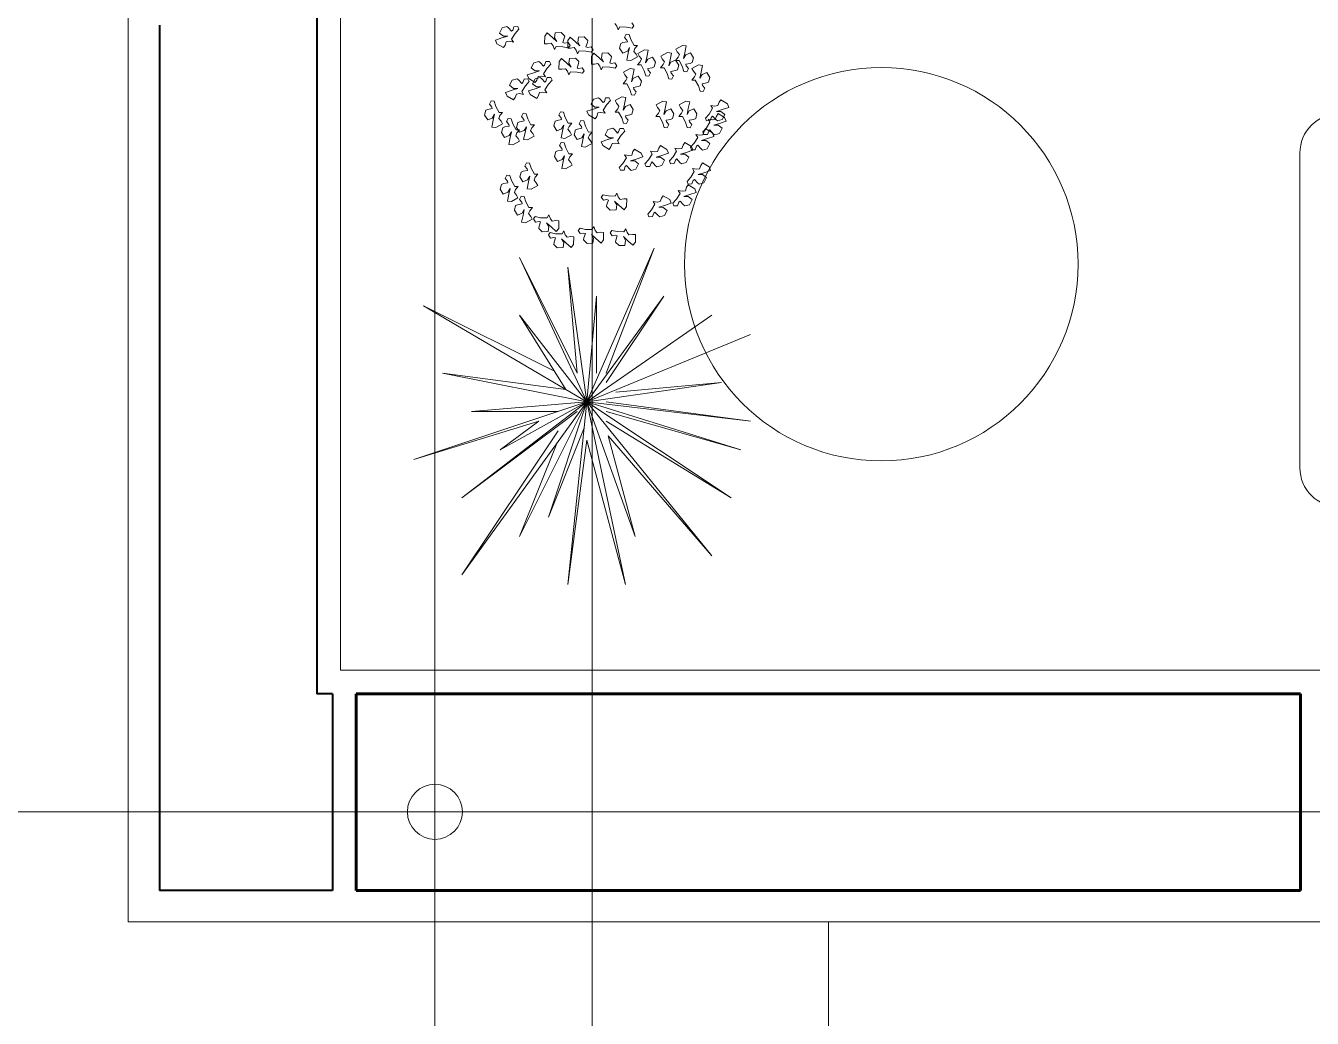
# Model space of a CAD drawing. Header units: millimetres. Extents: x 2016.56 to 2021.8, y 13721.83 to 13722.48.
# Drawn here: x 2017.1725 to 2017.2052, y 13722.03654 to 13722.06178 of the extents above; entities that cross this region are included whole.
import ezdxf

# ---------------------------------------------------------------- set-up
doc = ezdxf.new("R2010")
doc.units = ezdxf.units.MM
doc.linetypes.add('ACAD_ISO04W100', pattern=[30, 24, -3, 0, -3])
doc.layers.get('0').update_dxf_attribs({"lineweight": 20})
for name, color, linetype, lineweight in [('aks', 1, 'Continuous', 9), ('DUVAR', 4, 'Continuous', 40), ('kolon', 5, 'Continuous', 60), ('SIVA', 7, 'Continuous', 20), ('TEFRİŞ', 11, 'Continuous', 9)]:
    doc.layers.add(name, color=color, linetype=linetype, lineweight=lineweight)

msp = doc.modelspace()

# ---------------------------------------------------------------- linework, layer by layer
for p, q in [((2017.184604, 13722.061725), (2017.184537, 13722.061592)), ((2017.184537, 13722.061592), (2017.184638, 13722.061516)), ((2017.184727, 13722.061759), (2017.184604, 13722.061725)), ((2017.184769, 13722.061724), (2017.184727, 13722.061759)), ((2017.184847, 13722.061636), (2017.184769, 13722.061724)), ((2017.184876, 13722.061664), (2017.184847, 13722.061636)), ((2017.184848, 13722.061438), (2017.184938, 13722.061583)), ((2017.184908, 13722.061751), (2017.184876, 13722.061664)), ((2017.185002, 13722.061756), (2017.184908, 13722.061751)), ((2017.184938, 13722.061583), (2017.185031, 13722.061686)), ((2017.185031, 13722.061686), (2017.185002, 13722.061756)), ((2017.185751, 13722.061594), (2017.18569, 13722.061514)), ((2017.185884, 13722.061477), (2017.185751, 13722.061594)), ((2017.185958, 13722.061595), (2017.185942, 13722.06147)), ((2017.186106, 13722.061603), (2017.185958, 13722.061595)), ((2017.186197, 13722.061514), (2017.186106, 13722.061603)), ((2017.187474, 13722.061831), (2017.187523, 13722.061769)), ((2017.187523, 13722.061769), (2017.187559, 13722.06167)), ((2017.187559, 13722.06167), (2017.187601, 13722.061748)), ((2017.187601, 13722.061748), (2017.187771, 13722.061742)), ((2017.187763, 13722.061565), (2017.187721, 13722.061482)), ((2017.187838, 13722.061556), (2017.187763, 13722.061565)), ((2017.187771, 13722.061742), (2017.187908, 13722.061713)), ((2017.187953, 13722.061774), (2017.187902, 13722.061852)), ((2017.187908, 13722.061713), (2017.187953, 13722.061774)), ((2017.184603, 13722.06147), (2017.184435, 13722.061413)), ((2017.184435, 13722.061413), (2017.184474, 13722.06132)), ((2017.184474, 13722.06132), (2017.184639, 13722.06122)), ((2017.184748, 13722.061515), (2017.184603, 13722.06147)), ((2017.184638, 13722.061516), (2017.184748, 13722.061515)), ((2017.184639, 13722.06122), (2017.184681, 13722.061283)), ((2017.184681, 13722.061283), (2017.184713, 13722.06137)), ((2017.184713, 13722.06137), (2017.18479, 13722.061381)), ((2017.18479, 13722.061381), (2017.184894, 13722.061363)), ((2017.184894, 13722.061363), (2017.184848, 13722.061438)), ((2017.18569, 13722.061514), (2017.185686, 13722.06132)), ((2017.185686, 13722.06132), (2017.185762, 13722.061316)), ((2017.185762, 13722.061316), (2017.185853, 13722.061332)), ((2017.185853, 13722.061332), (2017.185901, 13722.06127)), ((2017.185996, 13722.061374), (2017.185884, 13722.061477)), ((2017.185901, 13722.06127), (2017.185937, 13722.061171)), ((2017.185937, 13722.061171), (2017.18598, 13722.061249)), ((2017.185942, 13722.06147), (2017.185996, 13722.061374)), ((2017.18598, 13722.061249), (2017.18615, 13722.061243)), ((2017.18615, 13722.061348), (2017.186187, 13722.06146)), ((2017.18619, 13722.061338), (2017.18615, 13722.061348)), ((2017.18615, 13722.061243), (2017.186286, 13722.061215)), ((2017.186187, 13722.06146), (2017.186197, 13722.061514)), ((2017.186281, 13722.061353), (2017.18619, 13722.061338)), ((2017.186277, 13722.061403), (2017.186273, 13722.061209)), ((2017.186338, 13722.061483), (2017.186277, 13722.061403)), ((2017.186332, 13722.061275), (2017.186281, 13722.061353)), ((2017.186286, 13722.061215), (2017.186332, 13722.061275)), ((2017.186471, 13722.061366), (2017.186338, 13722.061483)), ((2017.186582, 13722.061263), (2017.186471, 13722.061366)), ((2017.186544, 13722.061484), (2017.186528, 13722.061359)), ((2017.186528, 13722.061359), (2017.186582, 13722.061263)), ((2017.186693, 13722.061492), (2017.186544, 13722.061484)), ((2017.186783, 13722.061403), (2017.186693, 13722.061492)), ((2017.186737, 13722.061237), (2017.186774, 13722.061349)), ((2017.186776, 13722.061226), (2017.186737, 13722.061237)), ((2017.186774, 13722.061349), (2017.186783, 13722.061403)), ((2017.186867, 13722.061242), (2017.186776, 13722.061226)), ((2017.186918, 13722.061164), (2017.186867, 13722.061242)), ((2017.187624, 13722.061328), (2017.187592, 13722.061206)), ((2017.187675, 13722.061348), (2017.187624, 13722.061328)), ((2017.18779, 13722.061371), (2017.187675, 13722.061348)), ((2017.187721, 13722.061482), (2017.18778, 13722.061411)), ((2017.18778, 13722.061411), (2017.18779, 13722.061371)), ((2017.187881, 13722.061424), (2017.187838, 13722.061556)), ((2017.187962, 13722.061273), (2017.187881, 13722.061424)), ((2017.18805, 13722.061275), (2017.187962, 13722.061273)), ((2017.187982, 13722.061194), (2017.18805, 13722.061275)), ((2017.189188, 13722.061278), (2017.189018, 13722.061185)), ((2017.189288, 13722.061266), (2017.189188, 13722.061278)), ((2017.189253, 13722.061092), (2017.189288, 13722.061266)), ((2017.186114, 13722.060948), (2017.186053, 13722.060867)), ((2017.186247, 13722.06083), (2017.186114, 13722.060948)), ((2017.186273, 13722.061209), (2017.186348, 13722.061205)), ((2017.18632, 13722.060948), (2017.186304, 13722.060823)), ((2017.186469, 13722.060956), (2017.18632, 13722.060948)), ((2017.186348, 13722.061205), (2017.186439, 13722.061221)), ((2017.186439, 13722.061221), (2017.186488, 13722.061159)), ((2017.186559, 13722.060867), (2017.186469, 13722.060956)), ((2017.186488, 13722.061159), (2017.186524, 13722.06106)), ((2017.186524, 13722.06106), (2017.186566, 13722.061138)), ((2017.186566, 13722.061138), (2017.186736, 13722.061132)), ((2017.186736, 13722.061132), (2017.186873, 13722.061103)), ((2017.186873, 13722.061103), (2017.186918, 13722.061164)), ((2017.18688, 13722.060996), (2017.186876, 13722.060803)), ((2017.186941, 13722.061077), (2017.18688, 13722.060996)), ((2017.187075, 13722.06096), (2017.186941, 13722.061077)), ((2017.187186, 13722.060857), (2017.187075, 13722.06096)), ((2017.187148, 13722.061078), (2017.187132, 13722.060952)), ((2017.187132, 13722.060952), (2017.187186, 13722.060857)), ((2017.187296, 13722.061086), (2017.187148, 13722.061078)), ((2017.187387, 13722.060996), (2017.187296, 13722.061086)), ((2017.18734, 13722.060831), (2017.187378, 13722.060942)), ((2017.187378, 13722.060942), (2017.187387, 13722.060996)), ((2017.187592, 13722.061206), (2017.187673, 13722.061081)), ((2017.187673, 13722.061081), (2017.187789, 13722.06113)), ((2017.187812, 13722.061076), (2017.187777, 13722.060903)), ((2017.187789, 13722.06113), (2017.187845, 13722.061225)), ((2017.187845, 13722.061225), (2017.187812, 13722.061076)), ((2017.187877, 13722.06089), (2017.188046, 13722.060983)), ((2017.187953, 13722.061122), (2017.187982, 13722.061194)), ((2017.188012, 13722.061051), (2017.187953, 13722.061122)), ((2017.188046, 13722.060983), (2017.188012, 13722.061051)), ((2017.188222, 13722.061168), (2017.188052, 13722.061074)), ((2017.188052, 13722.061074), (2017.188086, 13722.061007)), ((2017.188086, 13722.061007), (2017.188146, 13722.060936)), ((2017.188146, 13722.060936), (2017.188116, 13722.060863)), ((2017.188322, 13722.061155), (2017.188222, 13722.061168)), ((2017.188254, 13722.060833), (2017.188287, 13722.060981)), ((2017.188309, 13722.060928), (2017.188254, 13722.060833)), ((2017.188287, 13722.060981), (2017.188322, 13722.061155)), ((2017.188426, 13722.060976), (2017.188309, 13722.060928)), ((2017.188507, 13722.060852), (2017.188426, 13722.060976)), ((2017.188809, 13722.061094), (2017.188639, 13722.061)), ((2017.188639, 13722.061), (2017.188673, 13722.060933)), ((2017.188673, 13722.060933), (2017.188732, 13722.060862)), ((2017.188909, 13722.061081), (2017.188809, 13722.061094)), ((2017.18884, 13722.060759), (2017.188874, 13722.060907)), ((2017.188874, 13722.060907), (2017.188909, 13722.061081)), ((2017.189082, 13722.060974), (2017.189015, 13722.060893)), ((2017.189018, 13722.061185), (2017.189052, 13722.061117)), ((2017.189052, 13722.061117), (2017.189112, 13722.061046)), ((2017.189112, 13722.061046), (2017.189082, 13722.060974)), ((2017.18922, 13722.060943), (2017.189253, 13722.061092)), ((2017.189275, 13722.061039), (2017.18922, 13722.060943)), ((2017.189392, 13722.061087), (2017.189275, 13722.061039)), ((2017.189473, 13722.060963), (2017.189392, 13722.061087)), ((2017.189441, 13722.06084), (2017.189473, 13722.060963)), ((2017.185413, 13722.060582), (2017.185245, 13722.060526)), ((2017.185415, 13722.060838), (2017.185348, 13722.060705)), ((2017.185348, 13722.060705), (2017.185448, 13722.060628)), ((2017.185559, 13722.060627), (2017.185413, 13722.060582)), ((2017.185538, 13722.060871), (2017.185415, 13722.060838)), ((2017.185448, 13722.060628), (2017.185559, 13722.060627)), ((2017.18558, 13722.060836), (2017.185538, 13722.060871)), ((2017.185658, 13722.060748), (2017.18558, 13722.060836)), ((2017.185687, 13722.060777), (2017.185658, 13722.060748)), ((2017.185659, 13722.060551), (2017.185749, 13722.060695)), ((2017.185719, 13722.060864), (2017.185687, 13722.060777)), ((2017.185813, 13722.060869), (2017.185719, 13722.060864)), ((2017.185749, 13722.060695), (2017.185842, 13722.060799)), ((2017.185842, 13722.060799), (2017.185813, 13722.060869)), ((2017.186053, 13722.060867), (2017.186049, 13722.060674)), ((2017.186049, 13722.060674), (2017.186124, 13722.060669)), ((2017.186124, 13722.060669), (2017.186215, 13722.060685)), ((2017.186215, 13722.060685), (2017.186264, 13722.060624)), ((2017.186358, 13722.060727), (2017.186247, 13722.06083)), ((2017.186264, 13722.060624), (2017.1863, 13722.060525)), ((2017.1863, 13722.060525), (2017.186342, 13722.060602)), ((2017.186304, 13722.060823), (2017.186358, 13722.060727)), ((2017.186342, 13722.060602), (2017.186512, 13722.060596)), ((2017.186512, 13722.060596), (2017.186649, 13722.060568)), ((2017.186513, 13722.060702), (2017.18655, 13722.060813)), ((2017.186552, 13722.060691), (2017.186513, 13722.060702)), ((2017.18655, 13722.060813), (2017.186559, 13722.060867)), ((2017.186643, 13722.060706), (2017.186552, 13722.060691)), ((2017.186694, 13722.060628), (2017.186643, 13722.060706)), ((2017.186649, 13722.060568), (2017.186694, 13722.060628)), ((2017.186876, 13722.060803), (2017.186952, 13722.060799)), ((2017.186952, 13722.060799), (2017.187043, 13722.060815)), ((2017.187043, 13722.060815), (2017.187091, 13722.060753)), ((2017.187091, 13722.060753), (2017.187127, 13722.060654)), ((2017.187127, 13722.060654), (2017.18717, 13722.060731)), ((2017.18717, 13722.060731), (2017.18734, 13722.060726)), ((2017.18738, 13722.06082), (2017.18734, 13722.060831)), ((2017.18734, 13722.060726), (2017.187476, 13722.060697)), ((2017.187471, 13722.060836), (2017.18738, 13722.06082)), ((2017.187522, 13722.060757), (2017.187471, 13722.060836)), ((2017.187476, 13722.060697), (2017.187522, 13722.060757)), ((2017.18786, 13722.060687), (2017.18769, 13722.060594)), ((2017.18769, 13722.060594), (2017.187724, 13722.060526)), ((2017.187777, 13722.060903), (2017.187877, 13722.06089)), ((2017.18796, 13722.060674), (2017.18786, 13722.060687)), ((2017.187925, 13722.0605), (2017.18796, 13722.060674)), ((2017.188116, 13722.060863), (2017.188049, 13722.060782)), ((2017.188049, 13722.060782), (2017.188137, 13722.060784)), ((2017.188137, 13722.060784), (2017.188217, 13722.060634)), ((2017.188217, 13722.060634), (2017.18826, 13722.060502)), ((2017.188309, 13722.060686), (2017.188423, 13722.06071)), ((2017.188319, 13722.060647), (2017.188309, 13722.060686)), ((2017.188378, 13722.060576), (2017.188319, 13722.060647)), ((2017.188423, 13722.06071), (2017.188475, 13722.060729)), ((2017.188475, 13722.060729), (2017.188507, 13722.060852)), ((2017.188703, 13722.060789), (2017.188635, 13722.060709)), ((2017.188635, 13722.060709), (2017.188724, 13722.06071)), ((2017.188732, 13722.060862), (2017.188703, 13722.060789)), ((2017.188724, 13722.06071), (2017.188804, 13722.06056)), ((2017.188896, 13722.060854), (2017.18884, 13722.060759)), ((2017.188895, 13722.060613), (2017.18901, 13722.060636)), ((2017.188906, 13722.060573), (2017.188895, 13722.060613)), ((2017.189013, 13722.060903), (2017.188896, 13722.060854)), ((2017.18901, 13722.060636), (2017.189062, 13722.060655)), ((2017.189094, 13722.060778), (2017.189013, 13722.060903)), ((2017.189015, 13722.060893), (2017.189103, 13722.060895)), ((2017.189062, 13722.060655), (2017.189094, 13722.060778)), ((2017.189103, 13722.060895), (2017.189183, 13722.060745)), ((2017.189183, 13722.060745), (2017.189227, 13722.060612)), ((2017.189227, 13722.060612), (2017.189301, 13722.060603)), ((2017.189275, 13722.060797), (2017.18939, 13722.060821)), ((2017.189285, 13722.060758), (2017.189275, 13722.060797)), ((2017.189344, 13722.060687), (2017.189285, 13722.060758)), ((2017.189301, 13722.060603), (2017.189344, 13722.060687)), ((2017.18939, 13722.060821), (2017.189441, 13722.06084)), ((2017.189602, 13722.060779), (2017.189432, 13722.060686)), ((2017.189432, 13722.060686), (2017.189467, 13722.060618)), ((2017.189467, 13722.060618), (2017.189526, 13722.060547)), ((2017.189702, 13722.060767), (2017.189602, 13722.060779)), ((2017.189634, 13722.060445), (2017.189667, 13722.060593)), ((2017.189667, 13722.060593), (2017.189702, 13722.060767)), ((2017.189806, 13722.060588), (2017.189689, 13722.06054)), ((2017.189887, 13722.060464), (2017.189806, 13722.060588)), ((2017.184863, 13722.060394), (2017.184796, 13722.060262)), ((2017.184796, 13722.060262), (2017.184897, 13722.060185)), ((2017.184986, 13722.060428), (2017.184863, 13722.060394)), ((2017.185028, 13722.060393), (2017.184986, 13722.060428)), ((2017.185106, 13722.060305), (2017.185028, 13722.060393)), ((2017.185135, 13722.060334), (2017.185106, 13722.060305)), ((2017.185107, 13722.060108), (2017.185197, 13722.060252)), ((2017.185167, 13722.06042), (2017.185135, 13722.060334)), ((2017.185261, 13722.060425), (2017.185167, 13722.06042)), ((2017.185197, 13722.060252), (2017.18529, 13722.060356)), ((2017.185245, 13722.060526), (2017.185285, 13722.060433)), ((2017.18529, 13722.060356), (2017.185261, 13722.060425)), ((2017.185285, 13722.060433), (2017.18545, 13722.060332)), ((2017.18545, 13722.060431), (2017.185382, 13722.060299)), ((2017.185382, 13722.060299), (2017.185483, 13722.060222)), ((2017.185572, 13722.060465), (2017.18545, 13722.060431)), ((2017.18545, 13722.060332), (2017.185492, 13722.060396)), ((2017.185492, 13722.060396), (2017.185524, 13722.060483)), ((2017.185524, 13722.060483), (2017.185601, 13722.060494)), ((2017.185615, 13722.06043), (2017.185572, 13722.060465)), ((2017.185601, 13722.060494), (2017.185705, 13722.060475)), ((2017.185692, 13722.060342), (2017.185615, 13722.06043)), ((2017.185705, 13722.060475), (2017.185659, 13722.060551)), ((2017.185721, 13722.060371), (2017.185692, 13722.060342)), ((2017.185694, 13722.060144), (2017.185783, 13722.060289)), ((2017.185753, 13722.060457), (2017.185721, 13722.060371)), ((2017.185847, 13722.060462), (2017.185753, 13722.060457)), ((2017.185783, 13722.060289), (2017.185876, 13722.060393)), ((2017.185876, 13722.060393), (2017.185847, 13722.060462)), ((2017.187754, 13722.060382), (2017.187686, 13722.060302)), ((2017.187686, 13722.060302), (2017.187775, 13722.060303)), ((2017.187724, 13722.060526), (2017.187783, 13722.060455)), ((2017.187783, 13722.060455), (2017.187754, 13722.060382)), ((2017.187775, 13722.060303), (2017.187855, 13722.060153)), ((2017.187891, 13722.060352), (2017.187925, 13722.0605)), ((2017.187947, 13722.060447), (2017.187891, 13722.060352)), ((2017.188064, 13722.060496), (2017.187947, 13722.060447)), ((2017.188145, 13722.060371), (2017.188064, 13722.060496)), ((2017.188113, 13722.060248), (2017.188145, 13722.060371)), ((2017.18826, 13722.060502), (2017.188335, 13722.060492)), ((2017.188335, 13722.060492), (2017.188378, 13722.060576)), ((2017.188804, 13722.06056), (2017.188847, 13722.060428)), ((2017.188847, 13722.060428), (2017.188922, 13722.060418)), ((2017.188965, 13722.060502), (2017.188906, 13722.060573)), ((2017.188922, 13722.060418), (2017.188965, 13722.060502)), ((2017.189497, 13722.060475), (2017.189429, 13722.060394)), ((2017.189429, 13722.060394), (2017.189517, 13722.060396)), ((2017.189526, 13722.060547), (2017.189497, 13722.060475)), ((2017.189517, 13722.060396), (2017.189597, 13722.060246)), ((2017.189689, 13722.06054), (2017.189634, 13722.060445)), ((2017.189689, 13722.060298), (2017.189804, 13722.060322)), ((2017.189699, 13722.060259), (2017.189689, 13722.060298)), ((2017.189758, 13722.060188), (2017.189699, 13722.060259)), ((2017.189804, 13722.060322), (2017.189855, 13722.060341)), ((2017.189855, 13722.060341), (2017.189887, 13722.060464)), ((2017.184862, 13722.060139), (2017.184694, 13722.060082)), ((2017.184694, 13722.060082), (2017.184733, 13722.059989)), ((2017.184733, 13722.059989), (2017.184898, 13722.059889)), ((2017.185007, 13722.060184), (2017.184862, 13722.060139)), ((2017.184897, 13722.060185), (2017.185007, 13722.060184)), ((2017.184898, 13722.059889), (2017.18494, 13722.059953)), ((2017.18494, 13722.059953), (2017.184972, 13722.060039)), ((2017.184972, 13722.060039), (2017.185049, 13722.06005)), ((2017.185049, 13722.06005), (2017.185153, 13722.060032)), ((2017.185153, 13722.060032), (2017.185107, 13722.060108)), ((2017.185448, 13722.060176), (2017.18528, 13722.060119)), ((2017.18528, 13722.060119), (2017.185319, 13722.060026)), ((2017.185319, 13722.060026), (2017.185485, 13722.059926)), ((2017.185593, 13722.060221), (2017.185448, 13722.060176)), ((2017.185483, 13722.060222), (2017.185593, 13722.060221)), ((2017.185485, 13722.059926), (2017.185526, 13722.059989)), ((2017.185526, 13722.059989), (2017.185558, 13722.060076)), ((2017.185558, 13722.060076), (2017.185635, 13722.060087)), ((2017.185635, 13722.060087), (2017.185739, 13722.060069)), ((2017.185739, 13722.060069), (2017.185694, 13722.060144)), ((2017.187056, 13722.059947), (2017.186933, 13722.059914)), ((2017.187098, 13722.059912), (2017.187056, 13722.059947)), ((2017.187237, 13722.05994), (2017.187205, 13722.059853)), ((2017.187331, 13722.059945), (2017.187237, 13722.05994)), ((2017.18736, 13722.059875), (2017.187331, 13722.059945)), ((2017.187653, 13722.059966), (2017.187483, 13722.059873)), ((2017.187753, 13722.059954), (2017.187653, 13722.059966)), ((2017.187718, 13722.05978), (2017.187753, 13722.059954)), ((2017.187855, 13722.060153), (2017.187898, 13722.060021)), ((2017.187898, 13722.060021), (2017.187973, 13722.060012)), ((2017.187946, 13722.060206), (2017.188061, 13722.060229)), ((2017.187957, 13722.060166), (2017.187946, 13722.060206)), ((2017.188016, 13722.060095), (2017.187957, 13722.060166)), ((2017.187973, 13722.060012), (2017.188016, 13722.060095)), ((2017.188061, 13722.060229), (2017.188113, 13722.060248)), ((2017.189597, 13722.060246), (2017.189641, 13722.060114)), ((2017.189641, 13722.060114), (2017.189716, 13722.060104)), ((2017.189716, 13722.060104), (2017.189758, 13722.060188)), ((2017.184191, 13722.059628), (2017.184159, 13722.059505)), ((2017.184242, 13722.059647), (2017.184191, 13722.059628)), ((2017.184357, 13722.059671), (2017.184242, 13722.059647)), ((2017.18433, 13722.059865), (2017.184288, 13722.059781)), ((2017.184288, 13722.059781), (2017.184347, 13722.05971)), ((2017.184405, 13722.059856), (2017.18433, 13722.059865)), ((2017.184347, 13722.05971), (2017.184357, 13722.059671)), ((2017.184449, 13722.059723), (2017.184405, 13722.059856)), ((2017.184529, 13722.059573), (2017.184449, 13722.059723)), ((2017.186931, 13722.059658), (2017.186763, 13722.059602)), ((2017.186763, 13722.059602), (2017.186803, 13722.059509)), ((2017.186933, 13722.059914), (2017.186866, 13722.059781)), ((2017.186866, 13722.059781), (2017.186966, 13722.059704)), ((2017.187077, 13722.059704), (2017.186931, 13722.059658)), ((2017.186966, 13722.059704), (2017.187077, 13722.059704)), ((2017.187176, 13722.059824), (2017.187098, 13722.059912)), ((2017.187205, 13722.059853), (2017.187176, 13722.059824)), ((2017.187177, 13722.059627), (2017.187267, 13722.059771)), ((2017.187223, 13722.059551), (2017.187177, 13722.059627)), ((2017.187267, 13722.059771), (2017.18736, 13722.059875)), ((2017.187547, 13722.059662), (2017.187479, 13722.059581)), ((2017.187483, 13722.059873), (2017.187517, 13722.059805)), ((2017.187517, 13722.059805), (2017.187576, 13722.059734)), ((2017.187576, 13722.059734), (2017.187547, 13722.059662)), ((2017.187684, 13722.059631), (2017.187718, 13722.05978)), ((2017.18774, 13722.059726), (2017.187684, 13722.059631)), ((2017.187857, 13722.059775), (2017.18774, 13722.059726)), ((2017.187938, 13722.059651), (2017.187857, 13722.059775)), ((2017.187906, 13722.059528), (2017.187938, 13722.059651)), ((2017.188688, 13722.059855), (2017.188518, 13722.059762)), ((2017.188518, 13722.059762), (2017.188552, 13722.059694)), ((2017.188552, 13722.059694), (2017.188612, 13722.059623)), ((2017.188612, 13722.059623), (2017.188582, 13722.059551)), ((2017.188788, 13722.059842), (2017.188688, 13722.059855)), ((2017.18872, 13722.05952), (2017.188753, 13722.059669)), ((2017.188775, 13722.059615), (2017.18872, 13722.05952)), ((2017.188753, 13722.059669), (2017.188788, 13722.059842)), ((2017.188892, 13722.059664), (2017.188775, 13722.059615)), ((2017.188973, 13722.059539), (2017.188892, 13722.059664)), ((2017.189274, 13722.059855), (2017.189105, 13722.059762)), ((2017.189105, 13722.059762), (2017.189139, 13722.059694)), ((2017.189139, 13722.059694), (2017.189198, 13722.059623)), ((2017.189198, 13722.059623), (2017.189169, 13722.059551)), ((2017.189374, 13722.059842), (2017.189274, 13722.059855)), ((2017.189306, 13722.05952), (2017.189339, 13722.059669)), ((2017.189362, 13722.059615), (2017.189306, 13722.05952)), ((2017.189339, 13722.059669), (2017.189374, 13722.059842)), ((2017.189478, 13722.059664), (2017.189362, 13722.059615)), ((2017.189559, 13722.059539), (2017.189478, 13722.059664)), ((2017.189956, 13722.059677), (2017.189866, 13722.059532)), ((2017.18991, 13722.059752), (2017.189956, 13722.059677)), ((2017.190014, 13722.059734), (2017.18991, 13722.059752)), ((2017.190092, 13722.059745), (2017.190014, 13722.059734)), ((2017.190057, 13722.0596), (2017.190202, 13722.059645)), ((2017.190167, 13722.059599), (2017.190057, 13722.0596)), ((2017.190124, 13722.059832), (2017.190092, 13722.059745)), ((2017.190165, 13722.059895), (2017.190124, 13722.059832)), ((2017.190331, 13722.059795), (2017.190165, 13722.059895)), ((2017.190267, 13722.059523), (2017.190167, 13722.059599)), ((2017.190202, 13722.059645), (2017.19037, 13722.059702)), ((2017.19037, 13722.059702), (2017.190331, 13722.059795)), ((2017.184159, 13722.059505), (2017.18424, 13722.059381)), ((2017.18424, 13722.059381), (2017.184356, 13722.05943)), ((2017.184379, 13722.059376), (2017.184344, 13722.059202)), ((2017.184356, 13722.05943), (2017.184412, 13722.059525)), ((2017.184412, 13722.059525), (2017.184379, 13722.059376)), ((2017.184444, 13722.05919), (2017.184613, 13722.059283)), ((2017.18452, 13722.059422), (2017.184549, 13722.059494)), ((2017.184579, 13722.059351), (2017.18452, 13722.059422)), ((2017.184617, 13722.059575), (2017.184529, 13722.059573)), ((2017.184549, 13722.059494), (2017.184617, 13722.059575)), ((2017.184613, 13722.059283), (2017.184579, 13722.059351)), ((2017.184762, 13722.059421), (2017.184719, 13722.059338)), ((2017.184719, 13722.059338), (2017.184778, 13722.059267)), ((2017.184837, 13722.059412), (2017.184762, 13722.059421)), ((2017.18488, 13722.05928), (2017.184837, 13722.059412)), ((2017.18496, 13722.05913), (2017.18488, 13722.05928)), ((2017.185002, 13722.059314), (2017.184969, 13722.059191)), ((2017.185053, 13722.059333), (2017.185002, 13722.059314)), ((2017.185168, 13722.059357), (2017.185053, 13722.059333)), ((2017.185141, 13722.059551), (2017.185099, 13722.059467)), ((2017.185099, 13722.059467), (2017.185158, 13722.059396)), ((2017.185216, 13722.059541), (2017.185141, 13722.059551)), ((2017.185158, 13722.059396), (2017.185168, 13722.059357)), ((2017.185259, 13722.059409), (2017.185216, 13722.059541)), ((2017.18534, 13722.059259), (2017.185259, 13722.059409)), ((2017.185951, 13722.059351), (2017.185918, 13722.059228)), ((2017.186002, 13722.05937), (2017.185951, 13722.059351)), ((2017.186117, 13722.059394), (2017.186002, 13722.05937)), ((2017.18609, 13722.059588), (2017.186048, 13722.059504)), ((2017.186048, 13722.059504), (2017.186107, 13722.059433)), ((2017.186165, 13722.059578), (2017.18609, 13722.059588)), ((2017.186107, 13722.059433), (2017.186117, 13722.059394)), ((2017.186208, 13722.059446), (2017.186165, 13722.059578)), ((2017.186289, 13722.059296), (2017.186208, 13722.059446)), ((2017.186377, 13722.059298), (2017.186289, 13722.059296)), ((2017.186309, 13722.059217), (2017.186377, 13722.059298)), ((2017.186608, 13722.059366), (2017.186565, 13722.059282)), ((2017.186565, 13722.059282), (2017.186624, 13722.059211)), ((2017.186683, 13722.059356), (2017.186608, 13722.059366)), ((2017.186726, 13722.059224), (2017.186683, 13722.059356)), ((2017.186803, 13722.059509), (2017.186968, 13722.059409)), ((2017.186968, 13722.059409), (2017.18701, 13722.059472)), ((2017.18701, 13722.059472), (2017.187042, 13722.059559)), ((2017.187042, 13722.059559), (2017.187119, 13722.05957)), ((2017.187119, 13722.05957), (2017.187223, 13722.059551)), ((2017.187479, 13722.059581), (2017.187568, 13722.059583)), ((2017.187568, 13722.059583), (2017.187648, 13722.059433)), ((2017.187648, 13722.059433), (2017.187691, 13722.0593)), ((2017.187691, 13722.0593), (2017.187766, 13722.059291)), ((2017.187739, 13722.059485), (2017.187854, 13722.059509)), ((2017.187749, 13722.059446), (2017.187739, 13722.059485)), ((2017.187809, 13722.059375), (2017.187749, 13722.059446)), ((2017.187766, 13722.059291), (2017.187809, 13722.059375)), ((2017.187854, 13722.059509), (2017.187906, 13722.059528)), ((2017.188582, 13722.059551), (2017.188515, 13722.05947)), ((2017.188515, 13722.05947), (2017.188603, 13722.059472)), ((2017.188603, 13722.059472), (2017.188683, 13722.059322)), ((2017.188683, 13722.059322), (2017.188726, 13722.059189)), ((2017.188775, 13722.059374), (2017.188889, 13722.059397)), ((2017.188785, 13722.059334), (2017.188775, 13722.059374)), ((2017.188844, 13722.059263), (2017.188785, 13722.059334)), ((2017.188889, 13722.059397), (2017.188941, 13722.059417)), ((2017.188941, 13722.059417), (2017.188973, 13722.059539)), ((2017.189169, 13722.059551), (2017.189101, 13722.05947)), ((2017.189101, 13722.05947), (2017.189189, 13722.059472)), ((2017.189189, 13722.059472), (2017.18927, 13722.059322)), ((2017.18927, 13722.059322), (2017.189313, 13722.059189)), ((2017.189361, 13722.059374), (2017.189476, 13722.059397)), ((2017.189371, 13722.059334), (2017.189361, 13722.059374)), ((2017.18943, 13722.059263), (2017.189371, 13722.059334)), ((2017.189476, 13722.059397), (2017.189527, 13722.059417)), ((2017.189527, 13722.059417), (2017.189559, 13722.059539)), ((2017.189866, 13722.059532), (2017.189773, 13722.059429)), ((2017.189773, 13722.059429), (2017.189803, 13722.059359)), ((2017.189887, 13722.059326), (2017.189797, 13722.059181)), ((2017.189803, 13722.059359), (2017.189896, 13722.059364)), ((2017.189842, 13722.059401), (2017.189887, 13722.059326)), ((2017.189945, 13722.059383), (2017.189842, 13722.059401)), ((2017.189896, 13722.059364), (2017.189928, 13722.059451)), ((2017.189928, 13722.059451), (2017.189957, 13722.059479)), ((2017.190023, 13722.059394), (2017.189945, 13722.059383)), ((2017.189957, 13722.059479), (2017.190035, 13722.059391)), ((2017.189988, 13722.059249), (2017.190133, 13722.059294)), ((2017.190055, 13722.05948), (2017.190023, 13722.059394)), ((2017.190035, 13722.059391), (2017.190078, 13722.059356)), ((2017.190096, 13722.059544), (2017.190055, 13722.05948)), ((2017.190078, 13722.059356), (2017.1902, 13722.05939)), ((2017.190262, 13722.059444), (2017.190096, 13722.059544)), ((2017.190133, 13722.059294), (2017.190301, 13722.059351)), ((2017.1902, 13722.05939), (2017.190267, 13722.059523)), ((2017.190301, 13722.059351), (2017.190262, 13722.059444)), ((2017.184344, 13722.059202), (2017.184444, 13722.05919)), ((2017.184622, 13722.059185), (2017.18459, 13722.059062)), ((2017.18459, 13722.059062), (2017.184671, 13722.058937)), ((2017.184674, 13722.059204), (2017.184622, 13722.059185)), ((2017.184671, 13722.058937), (2017.184788, 13722.058986)), ((2017.184789, 13722.059227), (2017.184674, 13722.059204)), ((2017.184778, 13722.059267), (2017.184789, 13722.059227)), ((2017.184788, 13722.058986), (2017.184844, 13722.059081)), ((2017.184844, 13722.059081), (2017.18481, 13722.058933)), ((2017.184952, 13722.058978), (2017.184981, 13722.059051)), ((2017.185011, 13722.058907), (2017.184952, 13722.058978)), ((2017.185049, 13722.059131), (2017.18496, 13722.05913)), ((2017.184969, 13722.059191), (2017.185051, 13722.059067)), ((2017.184981, 13722.059051), (2017.185049, 13722.059131)), ((2017.185051, 13722.059067), (2017.185167, 13722.059115)), ((2017.185189, 13722.059062), (2017.185154, 13722.058888)), ((2017.185167, 13722.059115), (2017.185223, 13722.05921)), ((2017.185223, 13722.05921), (2017.185189, 13722.059062)), ((2017.185255, 13722.058876), (2017.185424, 13722.058969)), ((2017.185331, 13722.059107), (2017.18536, 13722.05918)), ((2017.18539, 13722.059036), (2017.185331, 13722.059107)), ((2017.185428, 13722.059261), (2017.18534, 13722.059259)), ((2017.18536, 13722.05918), (2017.185428, 13722.059261)), ((2017.185424, 13722.058969), (2017.18539, 13722.059036)), ((2017.185918, 13722.059228), (2017.186, 13722.059103)), ((2017.186, 13722.059103), (2017.186116, 13722.059152)), ((2017.186138, 13722.059099), (2017.186103, 13722.058925)), ((2017.186116, 13722.059152), (2017.186172, 13722.059247)), ((2017.186172, 13722.059247), (2017.186138, 13722.059099)), ((2017.186204, 13722.058912), (2017.186373, 13722.059006)), ((2017.18628, 13722.059144), (2017.186309, 13722.059217)), ((2017.186339, 13722.059073), (2017.18628, 13722.059144)), ((2017.186373, 13722.059006), (2017.186339, 13722.059073)), ((2017.186468, 13722.059129), (2017.186436, 13722.059006)), ((2017.186436, 13722.059006), (2017.186517, 13722.058882)), ((2017.186519, 13722.059148), (2017.186468, 13722.059129)), ((2017.186634, 13722.059172), (2017.186519, 13722.059148)), ((2017.186624, 13722.059211), (2017.186634, 13722.059172)), ((2017.186634, 13722.05893), (2017.186689, 13722.059025)), ((2017.186689, 13722.059025), (2017.186656, 13722.058877)), ((2017.186806, 13722.059074), (2017.186726, 13722.059224)), ((2017.186797, 13722.058923), (2017.186827, 13722.058995)), ((2017.186894, 13722.059076), (2017.186806, 13722.059074)), ((2017.186827, 13722.058995), (2017.186894, 13722.059076)), ((2017.187296, 13722.059137), (2017.187228, 13722.059005)), ((2017.187228, 13722.059005), (2017.187329, 13722.058928)), ((2017.187418, 13722.059171), (2017.187296, 13722.059137)), ((2017.18746, 13722.059136), (2017.187418, 13722.059171)), ((2017.187538, 13722.059048), (2017.18746, 13722.059136)), ((2017.187567, 13722.059077), (2017.187538, 13722.059048)), ((2017.187539, 13722.058851), (2017.187629, 13722.058995)), ((2017.187599, 13722.059164), (2017.187567, 13722.059077)), ((2017.187693, 13722.059168), (2017.187599, 13722.059164)), ((2017.187629, 13722.058995), (2017.187722, 13722.059099)), ((2017.187722, 13722.059099), (2017.187693, 13722.059168)), ((2017.188726, 13722.059189), (2017.188801, 13722.05918)), ((2017.188801, 13722.05918), (2017.188844, 13722.059263)), ((2017.189313, 13722.059189), (2017.189388, 13722.05918)), ((2017.189388, 13722.05918), (2017.18943, 13722.059263)), ((2017.189531, 13722.059013), (2017.189577, 13722.058937)), ((2017.189635, 13722.058995), (2017.189531, 13722.059013)), ((2017.189712, 13722.059006), (2017.189635, 13722.058995)), ((2017.189797, 13722.059181), (2017.189704, 13722.059077)), ((2017.189704, 13722.059077), (2017.189734, 13722.059008)), ((2017.189744, 13722.059092), (2017.189712, 13722.059006)), ((2017.189734, 13722.059008), (2017.189827, 13722.059013)), ((2017.189786, 13722.059156), (2017.189744, 13722.059092)), ((2017.189951, 13722.059056), (2017.189786, 13722.059156)), ((2017.189823, 13722.058906), (2017.189991, 13722.058962)), ((2017.189827, 13722.059013), (2017.189859, 13722.059099)), ((2017.189859, 13722.059099), (2017.189888, 13722.059128)), ((2017.189888, 13722.059128), (2017.189966, 13722.05904)), ((2017.189991, 13722.058962), (2017.189951, 13722.059056)), ((2017.189966, 13722.05904), (2017.190009, 13722.059005)), ((2017.190098, 13722.059248), (2017.189988, 13722.059249)), ((2017.190009, 13722.059005), (2017.190131, 13722.059039)), ((2017.190198, 13722.059171), (2017.190098, 13722.059248)), ((2017.190131, 13722.059039), (2017.190198, 13722.059171)), ((2017.18481, 13722.058933), (2017.184775, 13722.058759)), ((2017.184775, 13722.058759), (2017.184875, 13722.058746)), ((2017.184875, 13722.058746), (2017.185045, 13722.058839)), ((2017.185045, 13722.058839), (2017.185011, 13722.058907)), ((2017.185154, 13722.058888), (2017.185255, 13722.058876)), ((2017.186134, 13722.058617), (2017.186019, 13722.058594)), ((2017.186107, 13722.058811), (2017.186065, 13722.058728)), ((2017.186065, 13722.058728), (2017.186124, 13722.058657)), ((2017.186103, 13722.058925), (2017.186204, 13722.058912)), ((2017.186182, 13722.058802), (2017.186107, 13722.058811)), ((2017.186124, 13722.058657), (2017.186134, 13722.058617)), ((2017.186225, 13722.05867), (2017.186182, 13722.058802)), ((2017.186306, 13722.05852), (2017.186225, 13722.05867)), ((2017.186517, 13722.058882), (2017.186634, 13722.05893)), ((2017.186656, 13722.058877), (2017.186621, 13722.058703)), ((2017.186621, 13722.058703), (2017.186721, 13722.058691)), ((2017.186721, 13722.058691), (2017.186891, 13722.058784)), ((2017.186857, 13722.058851), (2017.186797, 13722.058923)), ((2017.186891, 13722.058784), (2017.186857, 13722.058851)), ((2017.187294, 13722.058882), (2017.187126, 13722.058826)), ((2017.187126, 13722.058826), (2017.187165, 13722.058732)), ((2017.187165, 13722.058732), (2017.18733, 13722.058632)), ((2017.187439, 13722.058927), (2017.187294, 13722.058882)), ((2017.187329, 13722.058928), (2017.187439, 13722.058927)), ((2017.18733, 13722.058632), (2017.187372, 13722.058696)), ((2017.187372, 13722.058696), (2017.187404, 13722.058782)), ((2017.187404, 13722.058782), (2017.187481, 13722.058793)), ((2017.187481, 13722.058793), (2017.187585, 13722.058775)), ((2017.187585, 13722.058775), (2017.187539, 13722.058851)), ((2017.187974, 13722.058638), (2017.187933, 13722.058575)), ((2017.18814, 13722.058538), (2017.187974, 13722.058638)), ((2017.188589, 13722.058667), (2017.188557, 13722.05858)), ((2017.18863, 13722.058731), (2017.188589, 13722.058667)), ((2017.188796, 13722.05863), (2017.18863, 13722.058731)), ((2017.188835, 13722.058537), (2017.188796, 13722.05863)), ((2017.188996, 13722.058662), (2017.189042, 13722.058586)), ((2017.1891, 13722.058643), (2017.188996, 13722.058662)), ((2017.189177, 13722.058654), (2017.1891, 13722.058643)), ((2017.189209, 13722.058741), (2017.189177, 13722.058654)), ((2017.189251, 13722.058804), (2017.189209, 13722.058741)), ((2017.189416, 13722.058704), (2017.189251, 13722.058804)), ((2017.189487, 13722.058793), (2017.189394, 13722.058689)), ((2017.189394, 13722.058689), (2017.189423, 13722.05862)), ((2017.189456, 13722.058611), (2017.189416, 13722.058704)), ((2017.189423, 13722.05862), (2017.189517, 13722.058624)), ((2017.189577, 13722.058937), (2017.189487, 13722.058793)), ((2017.189517, 13722.058624), (2017.189549, 13722.058711)), ((2017.189549, 13722.058711), (2017.189578, 13722.05874)), ((2017.189578, 13722.05874), (2017.189656, 13722.058652)), ((2017.189656, 13722.058652), (2017.189698, 13722.058617)), ((2017.189677, 13722.058861), (2017.189823, 13722.058906)), ((2017.189787, 13722.05886), (2017.189677, 13722.058861)), ((2017.189698, 13722.058617), (2017.189821, 13722.058651)), ((2017.189888, 13722.058783), (2017.189787, 13722.05886)), ((2017.189821, 13722.058651), (2017.189888, 13722.058783)), ((2017.185227, 13722.058294), (2017.185185, 13722.05821)), ((2017.185302, 13722.058284), (2017.185227, 13722.058294)), ((2017.185968, 13722.058575), (2017.185935, 13722.058452)), ((2017.185935, 13722.058452), (2017.186017, 13722.058327)), ((2017.186019, 13722.058594), (2017.185968, 13722.058575)), ((2017.186017, 13722.058327), (2017.186133, 13722.058376)), ((2017.186155, 13722.058323), (2017.186121, 13722.058149)), ((2017.186133, 13722.058376), (2017.186189, 13722.058471)), ((2017.186189, 13722.058471), (2017.186155, 13722.058323)), ((2017.186297, 13722.058368), (2017.186326, 13722.058441)), ((2017.186356, 13722.058297), (2017.186297, 13722.058368)), ((2017.186394, 13722.058521), (2017.186306, 13722.05852)), ((2017.186326, 13722.058441), (2017.186394, 13722.058521)), ((2017.18639, 13722.058229), (2017.186356, 13722.058297)), ((2017.187766, 13722.05842), (2017.187676, 13722.058275)), ((2017.18772, 13722.058495), (2017.187766, 13722.05842)), ((2017.187824, 13722.058477), (2017.18772, 13722.058495)), ((2017.187901, 13722.058488), (2017.187824, 13722.058477)), ((2017.187866, 13722.058343), (2017.188011, 13722.058388)), ((2017.187976, 13722.058342), (2017.187866, 13722.058343)), ((2017.187933, 13722.058575), (2017.187901, 13722.058488)), ((2017.188077, 13722.058266), (2017.187976, 13722.058342)), ((2017.188011, 13722.058388), (2017.188179, 13722.058445)), ((2017.188179, 13722.058445), (2017.18814, 13722.058538)), ((2017.188331, 13722.058368), (2017.188238, 13722.058264)), ((2017.188421, 13722.058512), (2017.188331, 13722.058368)), ((2017.188376, 13722.058588), (2017.188421, 13722.058512)), ((2017.188479, 13722.05857), (2017.188376, 13722.058588)), ((2017.188393, 13722.058286), (2017.188422, 13722.058315)), ((2017.188422, 13722.058315), (2017.1885, 13722.058227)), ((2017.188557, 13722.05858), (2017.188479, 13722.05857)), ((2017.188522, 13722.058436), (2017.188667, 13722.058481)), ((2017.188632, 13722.058435), (2017.188522, 13722.058436)), ((2017.188732, 13722.058358), (2017.188632, 13722.058435)), ((2017.188665, 13722.058226), (2017.188732, 13722.058358)), ((2017.188667, 13722.058481), (2017.188835, 13722.058537)), ((2017.188952, 13722.058442), (2017.188859, 13722.058338)), ((2017.188859, 13722.058338), (2017.188888, 13722.058268)), ((2017.189042, 13722.058586), (2017.188952, 13722.058442)), ((2017.188982, 13722.058273), (2017.189014, 13722.05836)), ((2017.189014, 13722.05836), (2017.189043, 13722.058389)), ((2017.189043, 13722.058389), (2017.189121, 13722.058301)), ((2017.189121, 13722.058301), (2017.189163, 13722.058266)), ((2017.189142, 13722.058509), (2017.189288, 13722.058555)), ((2017.189253, 13722.058509), (2017.189142, 13722.058509)), ((2017.189163, 13722.058266), (2017.189286, 13722.058299)), ((2017.189353, 13722.058432), (2017.189253, 13722.058509)), ((2017.189286, 13722.058299), (2017.189353, 13722.058432)), ((2017.189288, 13722.058555), (2017.189456, 13722.058611)), ((2017.204883, 13722.05054), (2017.204883, 13722.05854)), ((2017.184727, 13722.05798), (2017.184684, 13722.057896)), ((2017.184802, 13722.057971), (2017.184727, 13722.05798)), ((2017.184845, 13722.057838), (2017.184802, 13722.057971)), ((2017.185088, 13722.058057), (2017.185056, 13722.057934)), ((2017.185139, 13722.058076), (2017.185088, 13722.058057)), ((2017.185254, 13722.0581), (2017.185139, 13722.058076)), ((2017.185185, 13722.05821), (2017.185244, 13722.058139)), ((2017.185244, 13722.058139), (2017.185254, 13722.0581)), ((2017.185346, 13722.058152), (2017.185302, 13722.058284)), ((2017.185426, 13722.058002), (2017.185346, 13722.058152)), ((2017.185514, 13722.058004), (2017.185426, 13722.058002)), ((2017.185446, 13722.057923), (2017.185514, 13722.058004)), ((2017.186121, 13722.058149), (2017.186221, 13722.058136)), ((2017.186221, 13722.058136), (2017.18639, 13722.058229)), ((2017.187676, 13722.058275), (2017.187583, 13722.058172)), ((2017.187583, 13722.058172), (2017.187612, 13722.058102)), ((2017.187612, 13722.058102), (2017.187706, 13722.058107)), ((2017.187706, 13722.058107), (2017.187738, 13722.058194)), ((2017.187738, 13722.058194), (2017.187767, 13722.058222)), ((2017.187767, 13722.058222), (2017.187845, 13722.058135)), ((2017.187845, 13722.058135), (2017.187887, 13722.0581)), ((2017.187887, 13722.0581), (2017.188009, 13722.058133)), ((2017.188009, 13722.058133), (2017.188077, 13722.058266)), ((2017.188238, 13722.058264), (2017.188268, 13722.058195)), ((2017.188268, 13722.058195), (2017.188361, 13722.058199)), ((2017.188361, 13722.058199), (2017.188393, 13722.058286)), ((2017.1885, 13722.058227), (2017.188543, 13722.058192)), ((2017.188543, 13722.058192), (2017.188665, 13722.058226)), ((2017.188888, 13722.058268), (2017.188982, 13722.058273)), ((2017.189491, 13722.058069), (2017.189401, 13722.057924)), ((2017.189445, 13722.058144), (2017.189491, 13722.058069)), ((2017.189549, 13722.058126), (2017.189445, 13722.058144)), ((2017.189626, 13722.058137), (2017.189549, 13722.058126)), ((2017.189591, 13722.057992), (2017.189736, 13722.058037)), ((2017.189701, 13722.057991), (2017.189591, 13722.057992)), ((2017.189658, 13722.058224), (2017.189626, 13722.058137)), ((2017.189699, 13722.058287), (2017.189658, 13722.058224)), ((2017.189865, 13722.058187), (2017.189699, 13722.058287)), ((2017.189802, 13722.057914), (2017.189701, 13722.057991)), ((2017.189736, 13722.058037), (2017.189904, 13722.058094)), ((2017.189904, 13722.058094), (2017.189865, 13722.058187)), ((2017.184587, 13722.057743), (2017.184555, 13722.05762)), ((2017.184639, 13722.057762), (2017.184587, 13722.057743)), ((2017.184754, 13722.057786), (2017.184639, 13722.057762)), ((2017.184684, 13722.057896), (2017.184744, 13722.057825)), ((2017.184744, 13722.057825), (2017.184754, 13722.057786)), ((2017.184753, 13722.057544), (2017.184809, 13722.057639)), ((2017.184809, 13722.057639), (2017.184775, 13722.057491)), ((2017.184926, 13722.057688), (2017.184845, 13722.057838)), ((2017.185014, 13722.05769), (2017.184926, 13722.057688)), ((2017.184946, 13722.057609), (2017.185014, 13722.05769)), ((2017.185056, 13722.057934), (2017.185137, 13722.05781)), ((2017.185137, 13722.05781), (2017.185254, 13722.057858)), ((2017.185276, 13722.057805), (2017.185241, 13722.057631)), ((2017.185254, 13722.057858), (2017.185309, 13722.057953)), ((2017.185309, 13722.057953), (2017.185276, 13722.057805)), ((2017.185341, 13722.057619), (2017.185511, 13722.057712)), ((2017.185417, 13722.057851), (2017.185446, 13722.057923)), ((2017.185476, 13722.05778), (2017.185417, 13722.057851)), ((2017.185511, 13722.057712), (2017.185476, 13722.05778)), ((2017.189296, 13722.057669), (2017.189264, 13722.057582)), ((2017.189337, 13722.057733), (2017.189296, 13722.057669)), ((2017.189401, 13722.057924), (2017.189308, 13722.05782)), ((2017.189308, 13722.05782), (2017.189337, 13722.057751)), ((2017.189337, 13722.057751), (2017.189431, 13722.057756)), ((2017.189503, 13722.057632), (2017.189337, 13722.057733)), ((2017.189431, 13722.057756), (2017.189463, 13722.057842)), ((2017.189463, 13722.057842), (2017.189492, 13722.057871)), ((2017.189492, 13722.057871), (2017.18957, 13722.057783)), ((2017.18957, 13722.057783), (2017.189612, 13722.057748)), ((2017.189612, 13722.057748), (2017.189734, 13722.057782)), ((2017.189734, 13722.057782), (2017.189802, 13722.057914)), ((2017.184555, 13722.05762), (2017.184636, 13722.057496)), ((2017.184636, 13722.057496), (2017.184753, 13722.057544)), ((2017.184775, 13722.057491), (2017.18474, 13722.057317)), ((2017.18474, 13722.057317), (2017.184841, 13722.057305)), ((2017.184841, 13722.057305), (2017.18501, 13722.057398)), ((2017.184917, 13722.057537), (2017.184946, 13722.057609)), ((2017.184976, 13722.057466), (2017.184917, 13722.057537)), ((2017.18501, 13722.057398), (2017.184976, 13722.057466)), ((2017.185089, 13722.057444), (2017.185047, 13722.05736)), ((2017.185047, 13722.05736), (2017.185106, 13722.057289)), ((2017.185164, 13722.057434), (2017.185089, 13722.057444)), ((2017.185207, 13722.057302), (2017.185164, 13722.057434)), ((2017.185241, 13722.057631), (2017.185341, 13722.057619)), ((2017.187173, 13722.057479), (2017.187128, 13722.057419)), ((2017.187128, 13722.057419), (2017.187179, 13722.05734)), ((2017.187309, 13722.05745), (2017.187173, 13722.057479)), ((2017.187179, 13722.05734), (2017.18727, 13722.057356)), ((2017.18727, 13722.057356), (2017.187309, 13722.057345)), ((2017.187309, 13722.057345), (2017.187272, 13722.057234)), ((2017.18748, 13722.057445), (2017.187309, 13722.05745)), ((2017.187463, 13722.05732), (2017.187575, 13722.057216)), ((2017.187518, 13722.057224), (2017.187463, 13722.05732)), ((2017.187522, 13722.057522), (2017.18748, 13722.057445)), ((2017.187558, 13722.057423), (2017.187522, 13722.057522)), ((2017.187606, 13722.057362), (2017.187558, 13722.057423)), ((2017.187697, 13722.057377), (2017.187606, 13722.057362)), ((2017.187773, 13722.057373), (2017.187697, 13722.057377)), ((2017.187769, 13722.05718), (2017.187773, 13722.057373)), ((2017.188444, 13722.057312), (2017.18849, 13722.057237)), ((2017.188548, 13722.057294), (2017.188444, 13722.057312)), ((2017.188657, 13722.057392), (2017.188626, 13722.057305)), ((2017.188699, 13722.057455), (2017.188657, 13722.057392)), ((2017.188865, 13722.057355), (2017.188699, 13722.057455)), ((2017.188904, 13722.057262), (2017.188865, 13722.057355)), ((2017.189038, 13722.05737), (2017.188945, 13722.057266)), ((2017.189128, 13722.057514), (2017.189038, 13722.05737)), ((2017.189083, 13722.05759), (2017.189128, 13722.057514)), ((2017.189186, 13722.057571), (2017.189083, 13722.05759)), ((2017.1891, 13722.057288), (2017.189129, 13722.057317)), ((2017.189129, 13722.057317), (2017.189207, 13722.057229)), ((2017.189264, 13722.057582), (2017.189186, 13722.057571)), ((2017.189229, 13722.057437), (2017.189374, 13722.057483)), ((2017.189339, 13722.057437), (2017.189229, 13722.057437)), ((2017.189439, 13722.05736), (2017.189339, 13722.057437)), ((2017.189372, 13722.057227), (2017.189439, 13722.05736)), ((2017.189374, 13722.057483), (2017.189542, 13722.057539)), ((2017.189542, 13722.057539), (2017.189503, 13722.057632)), ((2017.18495, 13722.057207), (2017.184918, 13722.057084)), ((2017.184918, 13722.057084), (2017.184999, 13722.05696)), ((2017.185001, 13722.057226), (2017.18495, 13722.057207)), ((2017.184999, 13722.05696), (2017.185115, 13722.057008)), ((2017.185116, 13722.05725), (2017.185001, 13722.057226)), ((2017.185106, 13722.057289), (2017.185116, 13722.05725)), ((2017.185115, 13722.057008), (2017.185171, 13722.057103)), ((2017.185171, 13722.057103), (2017.185138, 13722.056955)), ((2017.185288, 13722.057152), (2017.185207, 13722.057302)), ((2017.185279, 13722.057), (2017.185308, 13722.057073)), ((2017.185338, 13722.056929), (2017.185279, 13722.057)), ((2017.185376, 13722.057154), (2017.185288, 13722.057152)), ((2017.185308, 13722.057073), (2017.185376, 13722.057154)), ((2017.187272, 13722.057234), (2017.187263, 13722.05718)), ((2017.187263, 13722.05718), (2017.187353, 13722.05709)), ((2017.187353, 13722.05709), (2017.187502, 13722.057098)), ((2017.187502, 13722.057098), (2017.187518, 13722.057224)), ((2017.187575, 13722.057216), (2017.187708, 13722.057099)), ((2017.187708, 13722.057099), (2017.187769, 13722.05718)), ((2017.1884, 13722.057092), (2017.188307, 13722.056989)), ((2017.188307, 13722.056989), (2017.188337, 13722.056919)), ((2017.18849, 13722.057237), (2017.1884, 13722.057092)), ((2017.18843, 13722.056924), (2017.188462, 13722.057011)), ((2017.188462, 13722.057011), (2017.188491, 13722.057039)), ((2017.188491, 13722.057039), (2017.188569, 13722.056951)), ((2017.188626, 13722.057305), (2017.188548, 13722.057294)), ((2017.18859, 13722.05716), (2017.188736, 13722.057205)), ((2017.188701, 13722.057159), (2017.18859, 13722.05716)), ((2017.188801, 13722.057083), (2017.188701, 13722.057159)), ((2017.188734, 13722.05695), (2017.188801, 13722.057083)), ((2017.188736, 13722.057205), (2017.188904, 13722.057262)), ((2017.188945, 13722.057266), (2017.188975, 13722.057196)), ((2017.188975, 13722.057196), (2017.189068, 13722.057201)), ((2017.189068, 13722.057201), (2017.1891, 13722.057288)), ((2017.189207, 13722.057229), (2017.18925, 13722.057194)), ((2017.18925, 13722.057194), (2017.189372, 13722.057227)), ((2017.185138, 13722.056955), (2017.185103, 13722.056781)), ((2017.185103, 13722.056781), (2017.185203, 13722.056768)), ((2017.185203, 13722.056768), (2017.185372, 13722.056862)), ((2017.185372, 13722.056862), (2017.185338, 13722.056929)), ((2017.185448, 13722.056925), (2017.185403, 13722.056865)), ((2017.185403, 13722.056865), (2017.185454, 13722.056786)), ((2017.185584, 13722.056896), (2017.185448, 13722.056925)), ((2017.185454, 13722.056786), (2017.185545, 13722.056802)), ((2017.185547, 13722.056679), (2017.185538, 13722.056625)), ((2017.185545, 13722.056802), (2017.185584, 13722.056791)), ((2017.185584, 13722.056791), (2017.185547, 13722.056679)), ((2017.185755, 13722.056891), (2017.185584, 13722.056896)), ((2017.185738, 13722.056765), (2017.18585, 13722.056662)), ((2017.185793, 13722.056669), (2017.185738, 13722.056765)), ((2017.185797, 13722.056968), (2017.185755, 13722.056891)), ((2017.185777, 13722.056544), (2017.185793, 13722.056669)), ((2017.185833, 13722.056869), (2017.185797, 13722.056968)), ((2017.185881, 13722.056807), (2017.185833, 13722.056869)), ((2017.18585, 13722.056662), (2017.185983, 13722.056545)), ((2017.185972, 13722.056823), (2017.185881, 13722.056807)), ((2017.186048, 13722.056819), (2017.185972, 13722.056823)), ((2017.186044, 13722.056625), (2017.186048, 13722.056819)), ((2017.186936, 13722.056672), (2017.186893, 13722.056595)), ((2017.186972, 13722.056573), (2017.186936, 13722.056672)), ((2017.188337, 13722.056919), (2017.18843, 13722.056924)), ((2017.188569, 13722.056951), (2017.188611, 13722.056916)), ((2017.188611, 13722.056916), (2017.188734, 13722.05695)), ((2017.185538, 13722.056625), (2017.185628, 13722.056536)), ((2017.185628, 13722.056536), (2017.185777, 13722.056544)), ((2017.185828, 13722.056518), (2017.185782, 13722.056458)), ((2017.185782, 13722.056458), (2017.185833, 13722.056379)), ((2017.185964, 13722.056489), (2017.185828, 13722.056518)), ((2017.185833, 13722.056379), (2017.185924, 13722.056395)), ((2017.185924, 13722.056395), (2017.185964, 13722.056384)), ((2017.185964, 13722.056384), (2017.185927, 13722.056273)), ((2017.186134, 13722.056484), (2017.185964, 13722.056489)), ((2017.185983, 13722.056545), (2017.186044, 13722.056625)), ((2017.186118, 13722.056358), (2017.18623, 13722.056255)), ((2017.186173, 13722.056263), (2017.186118, 13722.056358)), ((2017.186177, 13722.056561), (2017.186134, 13722.056484)), ((2017.186213, 13722.056462), (2017.186177, 13722.056561)), ((2017.186261, 13722.0564), (2017.186213, 13722.056462)), ((2017.186352, 13722.056416), (2017.186261, 13722.0564)), ((2017.186428, 13722.056412), (2017.186352, 13722.056416)), ((2017.186424, 13722.056218), (2017.186428, 13722.056412)), ((2017.186587, 13722.056629), (2017.186541, 13722.056569)), ((2017.186541, 13722.056569), (2017.186592, 13722.05649)), ((2017.186723, 13722.0566), (2017.186587, 13722.056629)), ((2017.186592, 13722.05649), (2017.186683, 13722.056506)), ((2017.186686, 13722.056384), (2017.186677, 13722.05633)), ((2017.186677, 13722.05633), (2017.186767, 13722.05624)), ((2017.186683, 13722.056506), (2017.186723, 13722.056495)), ((2017.186723, 13722.056495), (2017.186686, 13722.056384)), ((2017.186893, 13722.056595), (2017.186723, 13722.0566)), ((2017.186877, 13722.056469), (2017.186989, 13722.056366)), ((2017.186931, 13722.056374), (2017.186877, 13722.056469)), ((2017.186915, 13722.056248), (2017.186931, 13722.056374)), ((2017.18702, 13722.056512), (2017.186972, 13722.056573)), ((2017.186989, 13722.056366), (2017.187122, 13722.056249)), ((2017.187111, 13722.056527), (2017.18702, 13722.056512)), ((2017.187187, 13722.056523), (2017.187111, 13722.056527)), ((2017.187122, 13722.056249), (2017.187183, 13722.05633)), ((2017.187183, 13722.05633), (2017.187187, 13722.056523)), ((2017.187398, 13722.056573), (2017.187352, 13722.056513)), ((2017.187352, 13722.056513), (2017.187403, 13722.056435)), ((2017.187534, 13722.056545), (2017.187398, 13722.056573)), ((2017.187403, 13722.056435), (2017.187494, 13722.05645)), ((2017.187496, 13722.056328), (2017.187487, 13722.056274)), ((2017.187494, 13722.05645), (2017.187534, 13722.056439)), ((2017.187534, 13722.056439), (2017.187496, 13722.056328)), ((2017.187704, 13722.056539), (2017.187534, 13722.056545)), ((2017.187688, 13722.056414), (2017.1878, 13722.056311)), ((2017.187742, 13722.056318), (2017.187688, 13722.056414)), ((2017.187747, 13722.056617), (2017.187704, 13722.056539)), ((2017.187783, 13722.056518), (2017.187747, 13722.056617)), ((2017.187831, 13722.056456), (2017.187783, 13722.056518)), ((2017.187922, 13722.056472), (2017.187831, 13722.056456)), ((2017.187998, 13722.056468), (2017.187922, 13722.056472)), ((2017.187994, 13722.056274), (2017.187998, 13722.056468)), ((2017.185927, 13722.056273), (2017.185918, 13722.056218)), ((2017.185918, 13722.056218), (2017.186008, 13722.056129)), ((2017.186008, 13722.056129), (2017.186156, 13722.056137)), ((2017.186156, 13722.056137), (2017.186173, 13722.056263)), ((2017.18623, 13722.056255), (2017.186363, 13722.056138)), ((2017.186363, 13722.056138), (2017.186424, 13722.056218)), ((2017.186767, 13722.05624), (2017.186915, 13722.056248)), ((2017.187487, 13722.056274), (2017.187578, 13722.056185)), ((2017.187578, 13722.056185), (2017.187726, 13722.056193)), ((2017.187726, 13722.056193), (2017.187742, 13722.056318)), ((2017.1878, 13722.056311), (2017.187933, 13722.056194)), ((2017.187933, 13722.056194), (2017.187994, 13722.056274)), ((2017.192898, 13722.038989), (2017.192898, 13721.997789)), ((2017.192898, 13722.038989), (2017.192898, 13721.997789))]:
    msp.add_line(p, q)
for centre, start, end in [((2017.205883, 13722.05854), 90, 180), ((2017.205883, 13722.05054), 180, 270)]:
    msp.add_arc(centre, 0.001, start, end)
at = {"layer": 'aks', "linetype": 'ACAD_ISO04W100', "ltscale": 2}
for p, q in [((2017.182898, 13722.406452), (2017.182898, 13721.952387)), ((2017.182898, 13722.406452), (2017.182898, 13721.952387)), ((2017.186898, 13722.406452), (2017.186898, 13721.952387)), ((2017.186898, 13722.406452), (2017.186898, 13721.952387)), ((2017.135878, 13722.041789), (2017.599918, 13722.041789))]:
    msp.add_line(p, q, dxfattribs=at)
at = {"layer": 'aks'}
msp.add_circle((2017.182898, 13722.041789), 0.0007, dxfattribs=at)
msp.add_circle((2017.182898, 13722.041789), 0.0007, dxfattribs=at)
at = {"layer": 'DUVAR'}
for p, q in [((2017.179898, 13722.067789), (2017.179898, 13722.044789)), ((2017.179898, 13722.067789), (2017.179898, 13722.044789)), ((2017.175898, 13722.061789), (2017.175898, 13722.039789)), ((2017.175898, 13722.061789), (2017.175898, 13722.039789)), ((2017.180298, 13722.044789), (2017.179898, 13722.044789)), ((2017.180298, 13722.044789), (2017.179898, 13722.044789)), ((2017.180298, 13722.044789), (2017.180298, 13722.039789)), ((2017.180298, 13722.044789), (2017.180298, 13722.039789)), ((2017.180298, 13722.039789), (2017.175898, 13722.039789)), ((2017.180298, 13722.039789), (2017.175898, 13722.039789))]:
    msp.add_line(p, q, dxfattribs=at)
at = {"layer": 'kolon'}
for p, q in [((2017.180898, 13722.044789), (2017.204898, 13722.044789)), ((2017.180898, 13722.039789), (2017.180898, 13722.044789)), ((2017.180898, 13722.044789), (2017.204898, 13722.044789)), ((2017.180898, 13722.039789), (2017.180898, 13722.044789)), ((2017.204898, 13722.044789), (2017.204898, 13722.039789)), ((2017.204898, 13722.044789), (2017.204898, 13722.039789)), ((2017.204898, 13722.039789), (2017.180898, 13722.039789)), ((2017.204898, 13722.039789), (2017.180898, 13722.039789))]:
    msp.add_line(p, q, dxfattribs=at)
at = {"layer": 'SIVA'}
for p, q in [((2017.175098, 13722.038989), (2017.175098, 13722.068589)), ((2017.180498, 13722.045389), (2017.180498, 13722.068389)), ((2017.180498, 13722.045389), (2017.214498, 13722.045389)), ((2017.214698, 13722.038989), (2017.175098, 13722.038989))]:
    msp.add_line(p, q, dxfattribs=at)
at = {"layer": 'TEFRİŞ'}
for p, q in [((2017.186762, 13722.052214), (2017.188473, 13722.056125)), ((2017.188473, 13722.056125), (2017.187251, 13722.052947)), ((2017.186517, 13722.052947), (2017.18505, 13722.055881)), ((2017.186762, 13722.052214), (2017.18505, 13722.055881)), ((2017.186273, 13722.055636), (2017.186517, 13722.052947)), ((2017.186762, 13722.052214), (2017.186273, 13722.055636)), ((2017.186762, 13722.052214), (2017.188718, 13722.054903)), ((2017.186762, 13722.052214), (2017.187006, 13722.054903)), ((2017.187006, 13722.054903), (2017.187006, 13722.052947)), ((2017.188718, 13722.054903), (2017.187251, 13722.052703)), ((2017.182606, 13722.054658), (2017.185939, 13722.052992)), ((2017.186762, 13722.052214), (2017.182606, 13722.054658)), ((2017.18505, 13722.054414), (2017.18623, 13722.052526)), ((2017.186762, 13722.052214), (2017.18505, 13722.054414)), ((2017.186762, 13722.052214), (2017.18994, 13722.054414)), ((2017.186762, 13722.052214), (2017.190918, 13722.053925)), ((2017.183095, 13722.052947), (2017.18623, 13722.052526)), ((2017.186762, 13722.052214), (2017.183095, 13722.052947)), ((2017.186762, 13722.052214), (2017.190184, 13722.052703)), ((2017.190184, 13722.052703), (2017.187495, 13722.052458)), ((2017.186762, 13722.052214), (2017.182361, 13722.050747)), ((2017.186762, 13722.052214), (2017.183584, 13722.047813)), ((2017.186762, 13722.052214), (2017.183584, 13722.049769)), ((2017.186762, 13722.052214), (2017.183828, 13722.051969)), ((2017.186762, 13722.052214), (2017.184561, 13722.050991)), ((2017.186762, 13722.052214), (2017.18505, 13722.048791)), ((2017.186762, 13722.052214), (2017.185784, 13722.04928)), ((2017.186762, 13722.052214), (2017.186273, 13722.047569)), ((2017.186762, 13722.052214), (2017.187984, 13722.048791)), ((2017.186762, 13722.052214), (2017.18994, 13722.048302)), ((2017.186762, 13722.052214), (2017.18774, 13722.047569)), ((2017.186762, 13722.052214), (2017.190673, 13722.050991)), ((2017.186762, 13722.052214), (2017.190918, 13722.051725)), ((2017.186762, 13722.052214), (2017.190429, 13722.049769)), ((2017.190918, 13722.051725), (2017.187251, 13722.052214)), ((2017.183584, 13722.049769), (2017.186517, 13722.051969)), ((2017.183828, 13722.051969), (2017.186028, 13722.051969)), ((2017.190673, 13722.050991), (2017.187251, 13722.051969)), ((2017.182361, 13722.050747), (2017.185539, 13722.051725)), ((2017.183584, 13722.047813), (2017.186028, 13722.05148)), ((2017.184561, 13722.050991), (2017.185539, 13722.051725)), ((2017.185784, 13722.04928), (2017.186692, 13722.05155)), ((2017.190429, 13722.049769), (2017.187251, 13722.051725)), ((2017.18505, 13722.048791), (2017.185995, 13722.051151)), ((2017.186273, 13722.047569), (2017.186762, 13722.051236)), ((2017.186762, 13722.051236), (2017.18774, 13722.047569)), ((2017.18994, 13722.048302), (2017.187302, 13722.051348)), ((2017.187984, 13722.048791), (2017.187302, 13722.051348))]:
    msp.add_line(p, q, dxfattribs=at)
msp.add_circle((2017.194245, 13722.055713), 0.005, dxfattribs=at)

doc.saveas('drawing.dxf')
